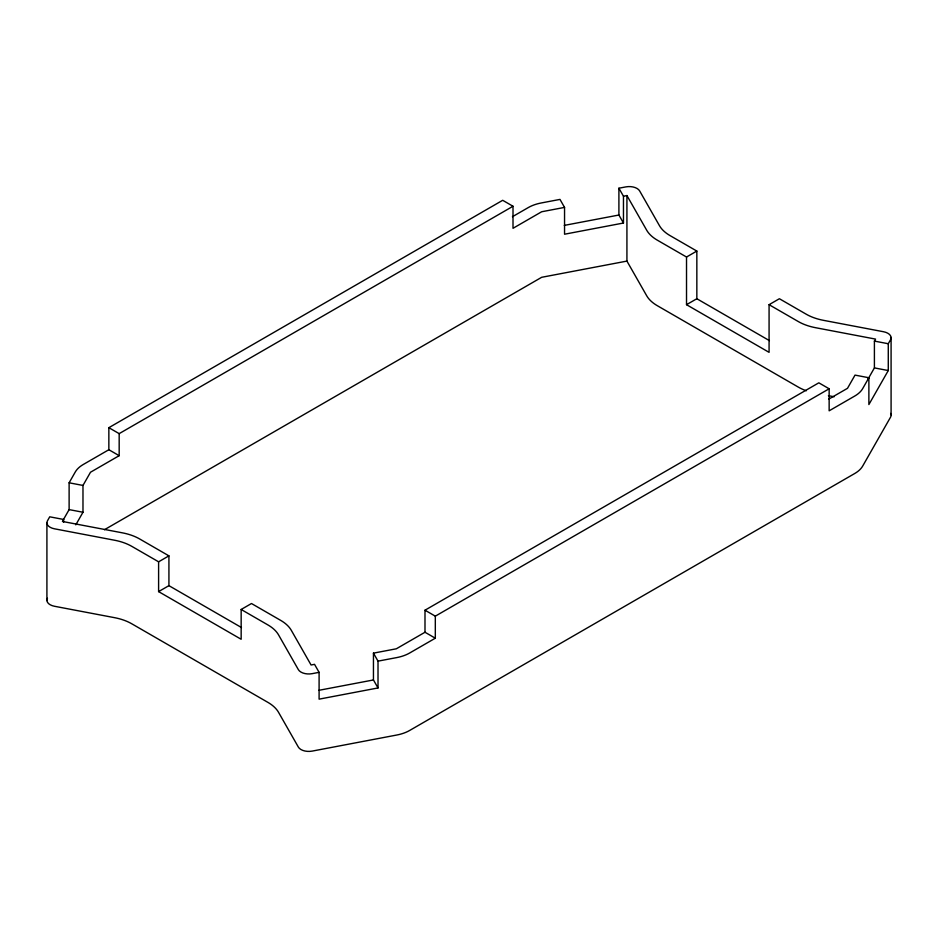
<?xml version="1.0" encoding="UTF-8"?>
<svg xmlns="http://www.w3.org/2000/svg" width="938" height="938" viewBox="0 0 938 938"><rect width="100%" height="100%" fill="white"/><g stroke="black" fill="none" stroke-linecap="round" stroke-linejoin="round"><path stroke-width="1.41" d="M46.912 523.076L46.912 600.531M891.088 414.924L891.088 337.469M63.374 519.687L69.119 509.615L69.119 482.8L75.286 471.978A32.842 18.959 0 0 1 83.259 464.498L108.855 449.724L119.173 455.68L119.173 433.637L513.004 206.254L513.004 228.309L541.672 211.754L564.547 207.404L564.547 234.219L623.465 223.021L623.465 196.218L618.904 188.21L625.834 186.897A10.939 6.32 0 0 1 639.646 190.918L659.437 225.636A43.781 25.279 0 0 0 670.072 235.614L696.84 251.067L696.84 298.73L769.395 340.611M168.922 555.859L158.604 561.815L131.824 546.362A43.781 25.279 0 0 0 114.553 540.229L54.427 528.798A10.939 6.32 0 0 1 47.451 520.825L49.726 516.815L63.596 519.453L62.447 521.458L122.421 532.843A43.781 25.279 0 0 1 139.692 538.987L168.922 555.859L168.922 585.652L241.465 627.534M75.802 524.846L82.978 512.242L82.978 485.438L90.505 472.236L119.173 455.68M867.943 379.245L874.404 367.907L874.404 341.092L875.553 339.099L815.579 327.702A43.781 25.279 0 0 1 798.308 321.558L769.078 304.686L769.078 352.348L686.522 304.686L686.522 257.024L657.292 240.151A43.781 25.279 0 0 1 646.669 230.173L626.924 195.55L623.465 196.218M828.793 399.107L847.495 388.32L855.022 375.106L868.881 377.744L862.714 388.567A32.842 18.959 0 0 1 854.741 396.047L829.145 410.821L829.145 388.778L818.827 382.821L424.996 610.204L424.996 632.247L396.328 648.791L373.453 653.141L373.453 679.956L378.014 687.953L319.096 699.15L319.096 672.335L314.535 664.339L311.076 664.995L291.331 630.371A43.781 25.279 0 0 0 280.708 620.393L251.478 603.521L241.16 609.477L241.16 639.27L158.604 591.608L158.604 561.815M868.881 377.744L868.881 404.559L888.274 370.545L888.274 343.73L890.549 339.732A10.951 6.32 0 0 0 883.573 331.747L823.447 320.327A43.781 25.279 0 0 1 806.176 314.183L779.396 298.73L769.078 304.686M108.855 449.724L108.855 427.681L502.686 200.298L513.004 206.254M512.441 216.713L528.282 207.568A32.842 18.959 0 0 1 541.238 202.971L559.986 199.407L564.547 207.404M104.446 529.724L541.672 277.296L626.924 261.092L646.669 295.716A43.781 25.279 0 0 0 657.292 305.682L798.308 387.101A43.781 25.279 0 0 0 806.317 390.759M686.522 257.024L696.84 251.067M158.604 591.608L168.922 585.652M686.522 304.686L696.84 298.73M424.996 610.204L435.314 616.16L829.145 388.778M435.314 616.16L435.314 638.203L409.718 652.977A32.83 18.959 0 0 1 396.762 657.585L378.014 661.138L373.453 653.141M564.301 225.39L618.904 215.025L623.465 223.021M319.096 672.335L312.166 673.66A10.951 6.32 0 0 1 298.354 669.626L278.563 634.909A43.781 25.279 0 0 0 267.928 624.942L241.16 609.477M318.85 690.321L373.453 679.956M874.404 341.092L888.274 343.73M874.404 367.907L888.274 370.545M828.43 395.684L834.14 396.762M69.119 482.8L82.978 485.438M69.119 509.615L82.978 512.242M108.855 427.681L119.173 433.637M424.996 632.247L435.314 638.203M626.924 195.55L626.924 261.092M618.904 188.21L618.904 215.025M378.014 661.138L378.014 687.953M63.596 519.453L63.596 522.278M890.654 413.424A10.951 6.32 0 0 1 890.549 417.176L862.714 466.022A32.842 18.959 0 0 1 854.741 473.502L409.718 730.432A32.83 18.959 0 0 1 396.762 735.029L312.166 751.104A10.951 6.32 0 0 1 298.354 747.082L278.563 712.364A43.781 25.279 0 0 0 267.928 702.386L131.824 623.817A43.781 25.279 0 0 0 114.553 617.673L54.427 606.253A10.939 6.32 0 0 1 47.451 598.268"/></g></svg>
